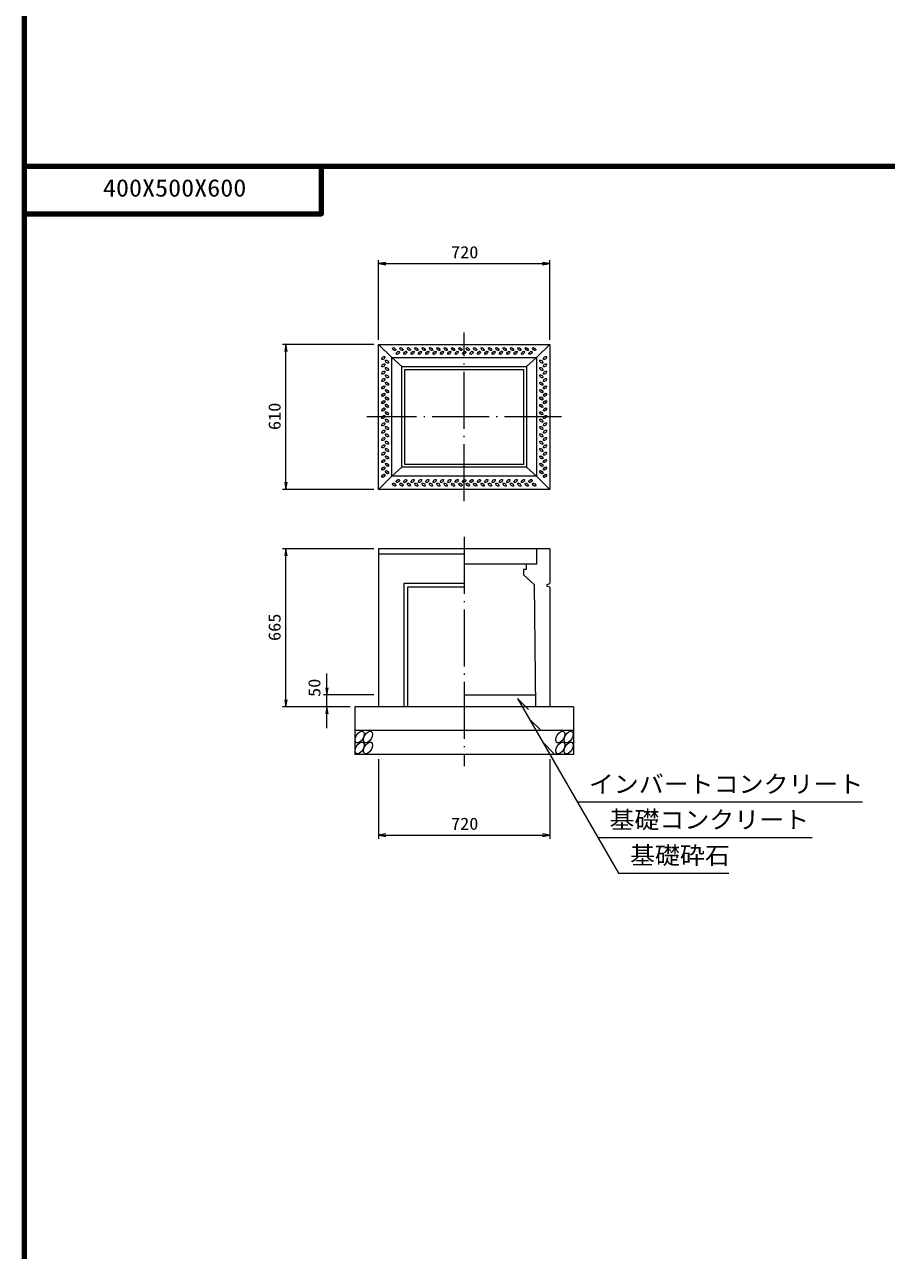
# Model space of a CAD drawing. Units: millimetres, scale not verified. Extents: x -8410 to 41710, y -74801 to 5940.
# Drawn here: x 8410 to 12037, y -26252 to -21094 of the extents above; entities that cross this region are included whole.
import ezdxf
from ezdxf.enums import TextEntityAlignment as Align

# ---------------------------------------------------------------- set-up
doc = ezdxf.new("R2010")
doc.units = ezdxf.units.MM
doc.header["$LTSCALE"] = 20
doc.linetypes.add('LONG_DASHED_DOTTED', pattern=[15.25, 12, -1.5, 0.25, -1.5])
for name, color, linetype, lineweight in [('0-0_グループ[0](0)-D-BMK(0)', 2, 'LONG_DASHED_DOTTED', 13), ('0-1_グループ[0](0)-D-STR(1)', 1, 'Continuous', 13), ('0-2_グループ[0](0)-D-STR-DIM(2)', 7, 'Continuous', 13), ('0-3_グループ[0](0)-D-STR-HTXT(3)', 7, 'Continuous', 13), ('0-5_グループ[0](0)-D-TTL(5)', 2, 'Continuous', 140)]:
    doc.layers.add(name, color=color, linetype=linetype, lineweight=lineweight)
doc.layers.add('0-4_グループ[0](0)-D-STR-TXT(4)', color=7, linetype='Continuous')
doc.layers.add('0-6_グループ[0](0)-D-TTL-TXT(6)', color=7, linetype='Continuous')
doc.styles.add('ＭＳ ゴシック', font='')
doc.styles.get('ＭＳ ゴシック').set_extended_font_data('MS Gothic')

msp = doc.modelspace()

# ---------------------------------------------------------------- linework, layer by layer
at = {"layer": '0-0_グループ[0](0)-D-BMK(0)'}
for p, q in [((10260, -23100), (10260, -22390)), ((10670, -22745), (9850, -22745)), ((10260, -23250), (10260, -24215))]:
    msp.add_line(p, q, dxfattribs=at)
at = {"layer": '0-1_グループ[0](0)-D-STR(1)'}
for p, q in [((9900, -22440), (10620, -22440)), ((9900, -23050), (9900, -22440)), ((10620, -22440), (10620, -23050)), ((9955, -22495), (10565, -22495)), ((9955, -22995), (9955, -22495)), ((9998, -22957), (9998, -22533)), ((9998, -22533), (10522, -22533)), ((10522, -22533), (10522, -22957)), ((10565, -22495), (10565, -22995)), ((10010, -22945), (10010, -22545)), ((10010, -22545), (10510, -22545)), ((10510, -22545), (10510, -22945)), ((10510, -22945), (10010, -22945)), ((10565, -22995), (9955, -22995)), ((10522, -22957), (9998, -22957)), ((10620, -23050), (9900, -23050)), ((10620, -23300), (9900, -23300)), ((9900, -23300), (9900, -23965)), ((10620, -23300), (10620, -23446.5)), ((10260, -23322), (9900, -23322)), ((10522, -23387), (10522, -23365)), ((10510, -23387), (10510, -23410)), ((10522, -23387), (10510, -23387)), ((10510, -23410), (10555, -23450)), ((10260, -23446.5), (10006.5, -23446.5)), ((10006.5, -23446.5), (10006.5, -23965)), ((10555, -23450), (10560.46, -23965)), ((10610, -23450), (10620, -23446.5)), ((10620, -23461.5), (10620, -23965)), ((10260, -23915), (10559.93, -23915)), ((10720, -23965), (10720, -24165)), ((10720, -24065), (9800, -24065)), ((10720, -24165), (9800, -24165))]:
    msp.add_line(p, q, dxfattribs=at)
for points in [[(9998, -22533), (9955, -22495), (9900, -22440)], [(10522, -22533), (10565, -22495), (10620, -22440)], [(9900, -23050), (9955, -22995), (9998, -22957)], [(10620, -23050), (10565, -22995), (10522, -22957)], [(10565, -23300), (10565, -23365), (10260, -23365)], [(10260, -23461.5), (10021.5, -23461.5), (10021.5, -23965)], [(10620, -23461.5), (10610, -23458), (10610, -23450)], [(10720, -23965), (9800, -23965), (9800, -24165)]]:
    msp.add_lwpolyline(points, dxfattribs=at)
for centre, major_axis, ratio in [((9919.75, -22497), (-6.01, -6.01), 0.529412), ((9965.5, -22459.75), (-6.01, 6.01), 0.529412), ((9981, -22475.25), (6.01, 6.01), 0.529412), ((9996.5, -22459.75), (-6.01, 6.01), 0.529412), ((10012, -22475.25), (6.01, 6.01), 0.529412), ((10027.5, -22459.75), (-6.01, 6.01), 0.529412), ((10043, -22475.25), (6.01, 6.01), 0.529412), ((10058.5, -22459.75), (-6.01, 6.01), 0.529412), ((10074, -22475.25), (6.01, 6.01), 0.529412), ((10089.5, -22459.75), (-6.01, 6.01), 0.529412), ((10105, -22475.25), (6.01, 6.01), 0.529412), ((10120.5, -22459.75), (-6.01, 6.01), 0.529412), ((10136, -22475.25), (6.01, 6.01), 0.529412), ((10151.5, -22459.75), (-6.01, 6.01), 0.529412), ((10167, -22475.25), (6.01, 6.01), 0.529412), ((10182.5, -22459.75), (-6.01, 6.01), 0.529412), ((10198, -22475.25), (6.01, 6.01), 0.529412), ((10213.5, -22459.75), (-6.01, 6.01), 0.529412), ((10229, -22475.25), (6.01, 6.01), 0.529412), ((10244.5, -22459.75), (-6.01, 6.01), 0.529412), ((10260, -22475.25), (6.01, 6.01), 0.529412), ((10275.5, -22459.75), (-6.01, 6.01), 0.529412), ((10291, -22475.25), (6.01, 6.01), 0.529412), ((10306.5, -22459.75), (-6.01, 6.01), 0.529412), ((10322, -22475.25), (6.01, 6.01), 0.529412), ((10337.5, -22459.75), (-6.01, 6.01), 0.529412), ((10353, -22475.25), (6.01, 6.01), 0.529412), ((10368.5, -22459.75), (-6.01, 6.01), 0.529412), ((10384, -22475.25), (6.01, 6.01), 0.529412), ((10399.5, -22459.75), (-6.01, 6.01), 0.529412), ((10415, -22475.25), (6.01, 6.01), 0.529412), ((10430.5, -22459.75), (-6.01, 6.01), 0.529412), ((10446, -22475.25), (6.01, 6.01), 0.529412), ((10461.5, -22459.75), (-6.01, 6.01), 0.529412), ((10477, -22475.25), (6.01, 6.01), 0.529412), ((10492.5, -22459.75), (-6.01, 6.01), 0.529412), ((10508, -22475.25), (6.01, 6.01), 0.529412), ((10523.5, -22459.75), (-6.01, 6.01), 0.529412), ((10539, -22475.25), (6.01, 6.01), 0.529412), ((10554.5, -22459.75), (-6.01, 6.01), 0.529412), ((10600.25, -22497), (6.01, 6.01), 0.529412), ((9919.75, -22528), (-6.01, -6.01), 0.529412), ((9935.25, -22512.5), (-6.01, 6.01), 0.529412), ((9935.25, -22543.5), (-6.01, 6.01), 0.529412), ((10584.75, -22512.5), (6.01, -6.01), 0.529412), ((10584.75, -22543.5), (6.01, -6.01), 0.529412), ((10600.25, -22528), (6.01, 6.01), 0.529412), ((9919.75, -22559), (-6.01, -6.01), 0.529412), ((9919.75, -22590), (-6.01, -6.01), 0.529412), ((9935.25, -22574.5), (-6.01, 6.01), 0.529412), ((10584.75, -22574.5), (6.01, -6.01), 0.529412), ((10600.25, -22559), (6.01, 6.01), 0.529412), ((10600.25, -22590), (6.01, 6.01), 0.529412), ((9919.75, -22621), (-6.01, -6.01), 0.529412), ((9919.75, -22652), (-6.01, -6.01), 0.529412), ((9935.25, -22605.5), (-6.01, 6.01), 0.529412), ((9935.25, -22636.5), (-6.01, 6.01), 0.529412), ((10584.75, -22605.5), (6.01, -6.01), 0.529412), ((10584.75, -22636.5), (6.01, -6.01), 0.529412), ((10600.25, -22621), (6.01, 6.01), 0.529412), ((10600.25, -22652), (6.01, 6.01), 0.529412), ((9919.75, -22683), (-6.01, -6.01), 0.529412), ((9935.25, -22667.5), (-6.01, 6.01), 0.529412), ((9935.25, -22698.5), (-6.01, 6.01), 0.529412), ((10584.75, -22667.5), (6.01, -6.01), 0.529412), ((10584.75, -22698.5), (6.01, -6.01), 0.529412), ((10600.25, -22683), (6.01, 6.01), 0.529412), ((9919.75, -22714), (-6.01, -6.01), 0.529412), ((9919.75, -22745), (-6.01, -6.01), 0.529412), ((9935.25, -22729.5), (-6.01, 6.01), 0.529412), ((10584.75, -22729.5), (6.01, -6.01), 0.529412), ((10600.25, -22714), (6.01, 6.01), 0.529412), ((10600.25, -22745), (6.01, 6.01), 0.529412), ((9919.75, -22776), (-6.01, -6.01), 0.529412), ((9919.75, -22807), (-6.01, -6.01), 0.529412), ((9935.25, -22760.5), (-6.01, 6.01), 0.529412), ((9935.25, -22791.5), (-6.01, 6.01), 0.529412), ((10584.75, -22760.5), (6.01, -6.01), 0.529412), ((10584.75, -22791.5), (6.01, -6.01), 0.529412), ((10600.25, -22776), (6.01, 6.01), 0.529412), ((10600.25, -22807), (6.01, 6.01), 0.529412), ((9919.75, -22838), (-6.01, -6.01), 0.529412), ((9935.25, -22822.5), (-6.01, 6.01), 0.529412), ((9935.25, -22853.5), (-6.01, 6.01), 0.529412), ((10584.75, -22822.5), (6.01, -6.01), 0.529412), ((10584.75, -22853.5), (6.01, -6.01), 0.529412), ((10600.25, -22838), (6.01, 6.01), 0.529412), ((9919.75, -22869), (-6.01, -6.01), 0.529412), ((9919.75, -22900), (-6.01, -6.01), 0.529412), ((9935.25, -22884.5), (-6.01, 6.01), 0.529412), ((10584.75, -22884.5), (6.01, -6.01), 0.529412), ((10600.25, -22869), (6.01, 6.01), 0.529412), ((10600.25, -22900), (6.01, 6.01), 0.529412), ((9919.75, -22931), (-6.01, -6.01), 0.529412), ((9919.75, -22962), (-6.01, -6.01), 0.529412), ((9935.25, -22915.5), (-6.01, 6.01), 0.529412), ((9935.25, -22946.5), (-6.01, 6.01), 0.529412), ((10584.75, -22915.5), (6.01, -6.01), 0.529412), ((10584.75, -22946.5), (6.01, -6.01), 0.529412), ((10600.25, -22931), (6.01, 6.01), 0.529412), ((10600.25, -22962), (6.01, 6.01), 0.529412), ((9919.75, -22993), (-6.01, -6.01), 0.529412), ((9935.25, -22977.5), (-6.01, 6.01), 0.529412), ((9981, -23014.75), (-6.01, -6.01), 0.529412), ((10012, -23014.75), (-6.01, -6.01), 0.529412), ((10043, -23014.75), (-6.01, -6.01), 0.529412), ((10074, -23014.75), (-6.01, -6.01), 0.529412), ((10105, -23014.75), (-6.01, -6.01), 0.529412), ((10136, -23014.75), (-6.01, -6.01), 0.529412), ((10167, -23014.75), (-6.01, -6.01), 0.529412), ((10198, -23014.75), (-6.01, -6.01), 0.529412), ((10229, -23014.75), (-6.01, -6.01), 0.529412), ((10260, -23014.75), (-6.01, -6.01), 0.529412), ((10291, -23014.75), (-6.01, -6.01), 0.529412), ((10322, -23014.75), (-6.01, -6.01), 0.529412), ((10353, -23014.75), (-6.01, -6.01), 0.529412), ((10384, -23014.75), (-6.01, -6.01), 0.529412), ((10415, -23014.75), (-6.01, -6.01), 0.529412), ((10446, -23014.75), (-6.01, -6.01), 0.529412), ((10477, -23014.75), (-6.01, -6.01), 0.529412), ((10508, -23014.75), (-6.01, -6.01), 0.529412), ((10539, -23014.75), (-6.01, -6.01), 0.529412), ((10584.75, -22977.5), (6.01, -6.01), 0.529412), ((10600.25, -22993), (6.01, 6.01), 0.529412), ((9965.5, -23030.25), (6.01, -6.01), 0.529412), ((9996.5, -23030.25), (6.01, -6.01), 0.529412), ((10027.5, -23030.25), (6.01, -6.01), 0.529412), ((10058.5, -23030.25), (6.01, -6.01), 0.529412), ((10089.5, -23030.25), (6.01, -6.01), 0.529412), ((10120.5, -23030.25), (6.01, -6.01), 0.529412), ((10151.5, -23030.25), (6.01, -6.01), 0.529412), ((10182.5, -23030.25), (6.01, -6.01), 0.529412), ((10213.5, -23030.25), (6.01, -6.01), 0.529412), ((10244.5, -23030.25), (6.01, -6.01), 0.529412), ((10275.5, -23030.25), (6.01, -6.01), 0.529412), ((10306.5, -23030.25), (6.01, -6.01), 0.529412), ((10337.5, -23030.25), (6.01, -6.01), 0.529412), ((10368.5, -23030.25), (6.01, -6.01), 0.529412), ((10399.5, -23030.25), (6.01, -6.01), 0.529412), ((10430.5, -23030.25), (6.01, -6.01), 0.529412), ((10461.5, -23030.25), (6.01, -6.01), 0.529412), ((10492.5, -23030.25), (6.01, -6.01), 0.529412), ((10523.5, -23030.25), (6.01, -6.01), 0.529412), ((10554.5, -23030.25), (6.01, -6.01), 0.529412), ((9820.43, -24092), (-13.75, -23.82), 0.545455), ((9855.43, -24092), (-13.75, -23.82), 0.545455), ((10664.43, -24092), (-13.75, -23.82), 0.545455), ((10699.43, -24092), (-13.75, -23.82), 0.545455), ((9820.43, -24138), (-13.75, -23.82), 0.545455), ((9855.43, -24138), (-13.75, -23.82), 0.545455), ((10664.43, -24138), (-13.75, -23.82), 0.545455), ((10699.43, -24138), (-13.75, -23.82), 0.545455)]:
    msp.add_ellipse(centre, major_axis=major_axis, ratio=ratio, dxfattribs=at)
at = {"layer": '0-2_グループ[0](0)-D-STR-DIM(2)'}
for p, q in [((9900, -22420), (9900, -22085)), ((9900, -22100), (10620, -22100)), ((10620, -22420), (10620, -22085)), ((9880, -22440), (9495, -22440)), ((9510, -23050), (9510, -22440)), ((9880, -23050), (9495, -23050)), ((9880, -23300), (9495, -23300)), ((9510, -23965), (9510, -23300)), ((9682.48, -24055), (9682.48, -23825)), ((9682.48, -23915), (9682.48, -23825)), ((9880, -23915), (9667.48, -23915)), ((9780, -23965), (9495, -23965)), ((9780, -23965), (9667.48, -23965)), ((9682.48, -24055), (9682.48, -23965)), ((9900, -24185), (9900, -24520)), ((10620, -24185), (10620, -24520)), ((9900, -24505), (10620, -24505))]:
    msp.add_line(p, q, dxfattribs=at)
for points in [[(9930, -22095), (9900, -22100), (9930, -22105)], [(10590, -22105), (10620, -22100), (10590, -22095)], [(9515, -22470), (9510, -22440), (9505, -22470)], [(9505, -23020), (9510, -23050), (9515, -23020)], [(9515, -23330), (9510, -23300), (9505, -23330)], [(9505, -23935), (9510, -23965), (9515, -23935)], [(9677.48, -23885), (9682.48, -23915), (9687.48, -23885)], [(9687.48, -23995), (9682.48, -23965), (9677.48, -23995)], [(9930, -24500), (9900, -24505), (9930, -24510)], [(10590, -24510), (10620, -24505), (10590, -24500)]]:
    msp.add_lwpolyline(points, dxfattribs=at)
at = {"layer": '0-3_グループ[0](0)-D-STR-HTXT(3)'}
for p, q in [((10485, -23930), (10909.35, -24665)), ((10485, -23930), (10530.75, -23975.75)), ((10534.07, -24015), (10579.83, -24060.75)), ((10591.81, -24115), (10637.56, -24160.75)), ((10736.15, -24365), (11936.75, -24365)), ((10822.75, -24515), (11724.21, -24515)), ((10909.35, -24665), (11373.55, -24665))]:
    msp.add_line(p, q, dxfattribs=at)
at = {"layer": '0-5_グループ[0](0)-D-TTL(5)'}
for p, q in [((8410, -21690), (8410, -5940)), ((8410, -21690), (41710, -21690)), ((8410, -37440), (8410, -21690)), ((8410, -21690), (34310, -21690)), ((9660, -21890), (9660, -21690)), ((8410, -21890), (9660, -21890))]:
    msp.add_line(p, q, dxfattribs=at)
msp.add_lwpolyline([(8410, -21890), (9660, -21890), (9660, -21690)], dxfattribs=at)

# ---------------------------------------------------------------- texts
at = {"layer": '0-2_グループ[0](0)-D-STR-DIM(2)', "style": 'ＭＳ ゴシック', "width": 1.1}
for p in [(10204.7, -22093), (10204.7, -24498)]:
    msp.add_text('720', height=51.32, dxfattribs=at).set_placement(p, align=Align.BOTTOM_LEFT)
for s, p in [('610', (9503, -22800.3)), ('665', (9503, -23687.8)), ('50', (9670.47, -23923.3))]:
    msp.add_text(s, height=51.32, rotation=90, dxfattribs=at).set_placement(p, align=Align.BOTTOM_LEFT)
at = {"layer": '0-4_グループ[0](0)-D-STR-TXT(4)', "style": 'ＭＳ ゴシック', "width": 1.05}
for s, p in [('インバートコンクリート', (10784.85, -24348.68)), ('基礎コンクリート', (10871.45, -24498.68)), ('基礎砕石', (10958.06, -24648.68))]:
    msp.add_text(s, height=73.31, dxfattribs=at).set_placement(p, align=Align.BOTTOM_LEFT)
at = {"layer": '0-6_グループ[0](0)-D-TTL-TXT(6)', "style": 'ＭＳ ゴシック', "width": 1.1}
msp.add_text('400X500X600', height=73.31, dxfattribs=at).set_placement((8740, -21840), align=Align.BOTTOM_LEFT)

doc.saveas('drawing.dxf')
